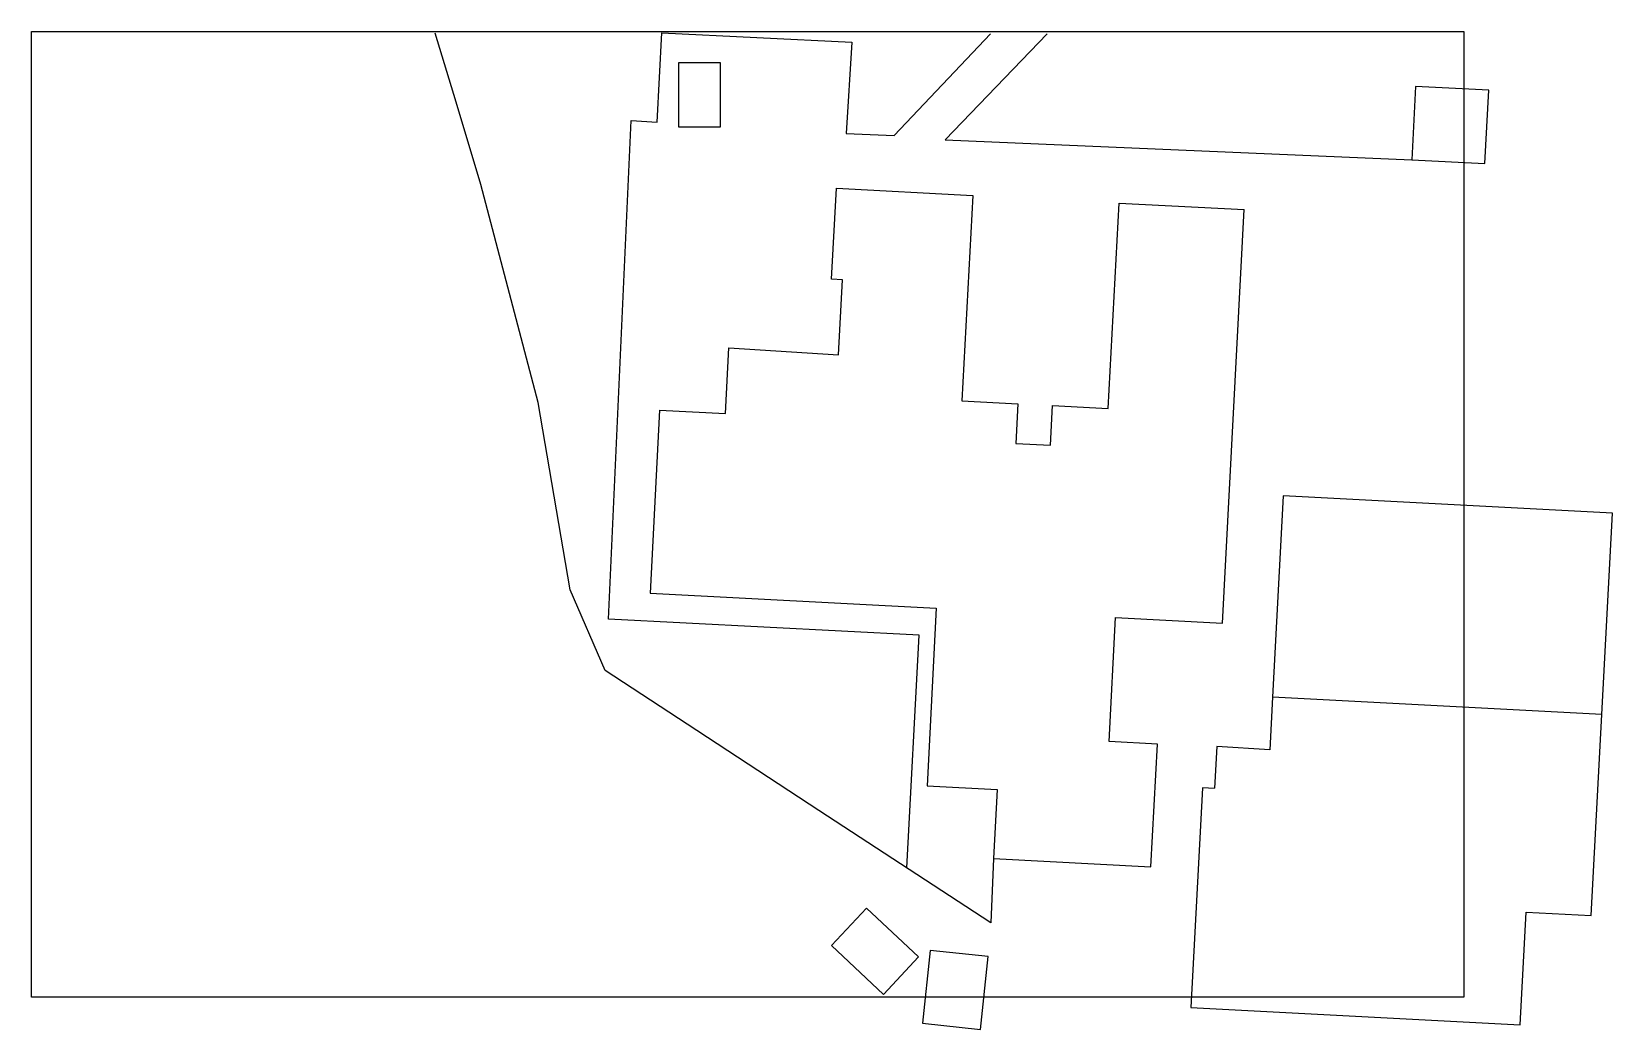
# Model space of a CAD drawing. Header units: metres. Extents: x 0 to 86.3, y -1.8 to 52.7.
import ezdxf

# ---------------------------------------------------------------- set-up
doc = ezdxf.new("R2010")
doc.units = ezdxf.units.M
for name, color, linetype, lineweight, true_color in [('Areas', 2, 'Continuous', 25, 0xffff00), ('Boundary', 1, 'Continuous', 25, 0xff0000), ('Buildings', 30, 'Continuous', 25, 0xff7f00), ('xMap', 178, 'Continuous', 25, 0x000000)]:
    doc.layers.add(name, color=color, linetype=linetype, lineweight=lineweight, true_color=true_color)
picture_1 = doc.add_image_def('image1.png', size_in_pixel=(1603, 1080))

msp = doc.modelspace()

# ---------------------------------------------------------------- linework, layer by layer
at = {"layer": 'Areas'}
for p, q in [((34.143, 47.744), (34.405, 52.609)), ((34.405, 52.609), (44.773, 52.102)), ((44.773, 52.102), (44.472, 47.125)), ((47.083, 47.012), (52.342, 52.571)), ((55.441, 52.571), (49.881, 46.786)), ((31.494, 20.624), (32.734, 47.838)), ((32.734, 47.838), (34.143, 47.744)), ((44.472, 47.125), (47.083, 47.012)), ((49.881, 46.786), (75.346, 45.695)), ((48.454, 19.741), (31.494, 20.624)), ((47.776, 7.062), (48.454, 19.741))]:
    msp.add_line(p, q, dxfattribs=at)
at = {"layer": 'Boundary'}
for p, q in [((23.185, 48.836), (22.027, 52.608)), ((24.531, 44.344), (23.185, 48.836)), ((27.661, 32.449), (24.531, 44.344)), ((29.395, 22.22), (27.661, 32.449)), ((31.307, 17.818), (29.395, 22.22)), ((35.79, 14.901), (31.307, 17.818)), ((42.982, 10.191), (35.79, 14.901)), ((52.374, 4.06), (42.982, 10.191)), ((52.519, 7.563), (52.374, 4.06))]:
    msp.add_line(p, q, dxfattribs=at)
at = {"layer": 'Buildings'}
for p, q in [((43.672, 39.169), (43.932, 44.14)), ((43.932, 44.14), (51.377, 43.749)), ((51.377, 43.749), (50.789, 32.537)), ((58.778, 32.119), (59.366, 43.331)), ((59.366, 43.331), (66.202, 42.973)), ((65.019, 20.404), (66.202, 42.973)), ((44.271, 39.138), (43.672, 39.169)), ((44.057, 35.043), (44.271, 39.138)), ((37.88, 31.84), (38.069, 35.435)), ((38.069, 35.435), (44.057, 35.043)), ((34.285, 32.028), (33.762, 22.042)), ((34.285, 32.028), (37.88, 31.84)), ((50.789, 32.537), (53.837, 32.378)), ((53.837, 32.378), (53.723, 30.208)), ((55.618, 30.109), (55.731, 32.278)), ((55.731, 32.278), (58.778, 32.119)), ((53.723, 30.208), (55.618, 30.109)), ((68.324, 27.357), (67.748, 16.372)), ((86.299, 26.415), (68.324, 27.357)), ((85.723, 15.43), (86.299, 26.415)), ((33.762, 22.042), (49.39, 21.223)), ((49.39, 21.223), (48.883, 11.536)), ((58.822, 13.941), (59.177, 20.71)), ((59.177, 20.71), (65.019, 20.404)), ((67.748, 16.372), (67.597, 13.492)), ((85.723, 15.43), (67.748, 16.372)), ((85.148, 4.445), (85.723, 15.43)), ((64.703, 13.672), (64.584, 11.399)), ((67.597, 13.492), (64.703, 13.672)), ((48.883, 11.536), (52.717, 11.335)), ((63.917, 11.415), (63.289, -0.568)), ((64.583, 11.38), (63.917, 11.415)), ((81.265, -1.51), (81.587, 4.631)), ((81.587, 4.631), (85.148, 4.445)), ((63.289, -0.568), (81.265, -1.51))]:
    msp.add_line(p, q, dxfattribs=at)
at = {"layer": 'Buildings', "flags": 128}
for points in [[(35.316, 47.487), (37.616, 47.487), (37.616, 50.987), (35.316, 50.987)], [(75.346, 45.695), (79.341, 45.486), (79.55, 49.481), (75.556, 49.69)], [(43.661, 2.808), (46.513, 0.148), (48.422, 2.196), (45.57, 4.856)], [(48.627, -1.426), (51.81, -1.76), (52.228, 2.218), (49.046, 2.552)]]:
    msp.add_lwpolyline(points, close=True, dxfattribs=at)
for points in [[(43.672, 39.169), (43.672, 39.169)], [(52.717, 11.335), (52.519, 7.563), (61.107, 7.112), (61.458, 13.803), (58.822, 13.941)]]:
    msp.add_lwpolyline(points, dxfattribs=at)

# ---------------------------------------------------------------- pictures from other files: only their frames are drawn
at = {"layer": 'xMap'}
image = msp.add_image(picture_1, insert=(0, 0), size_in_units=(78.195, 52.683), dxfattribs=at)
image.dxf.flags = 7

doc.saveas('drawing.dxf')
